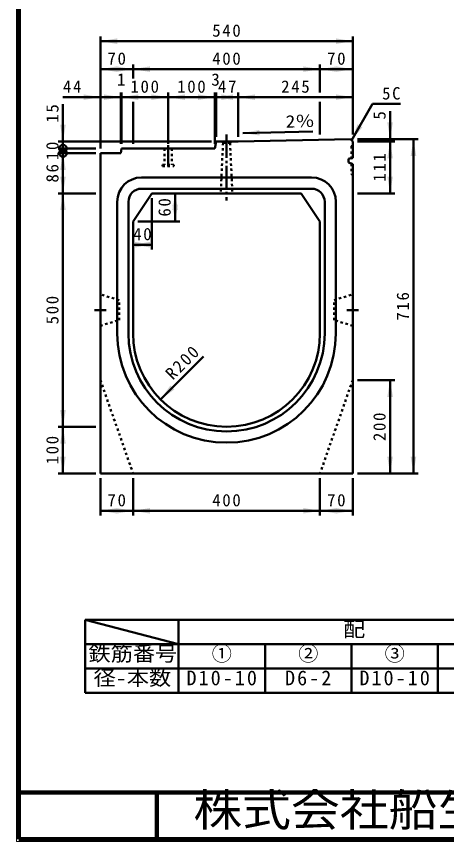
# Model space of a CAD drawing. Units: millimetres, scale not verified. Extents: x 100 to 4105, y 100 to 2870.
# Drawn here: x 100 to 1020, y 100 to 1867 of the extents above; entities that cross this region are included whole.
import ezdxf
from ezdxf.enums import TextEntityAlignment as Align

# ---------------------------------------------------------------- set-up
doc = ezdxf.new("R2010")
doc.units = ezdxf.units.MM
doc.header["$LTSCALE"] = 5
doc.header["$PDMODE"] = 32
doc.header["$PDSIZE"] = 2.5
doc.linetypes.add('USER1', pattern=[2.2, 1, -1.2])
doc.linetypes.add('USER2', pattern=[13.4, 10, -1.2, 1, -1.2])
doc.layers.add('V-nasSTD', color=7, linetype='Continuous', lineweight=35)
doc.styles.add('ＭＳ ゴシック', font='')
doc.styles.get('ＭＳ ゴシック').set_extended_font_data('MS Gothic')

msp = doc.modelspace()

# ---------------------------------------------------------------- hatches: boundary and pattern name
at = {"layer": 'V-nasSTD'}
for points in [[(315.422, 1820.397), (279.422, 1814.397), (315.422, 1808.397)], [(783.422, 1808.397), (819.422, 1814.397), (783.422, 1820.397)], [(315.422, 1760.397), (279.422, 1754.397), (315.422, 1748.397)], [(313.422, 1748.397), (349.422, 1754.397), (313.422, 1760.397)], [(385.422, 1760.397), (349.422, 1754.397), (385.422, 1748.397)], [(713.422, 1748.397), (749.422, 1754.397), (713.422, 1760.397)], [(785.422, 1760.397), (749.422, 1754.397), (785.422, 1748.397)], [(783.422, 1748.397), (819.422, 1754.397), (783.422, 1760.397)], [(243.422, 1688.397), (279.422, 1694.397), (243.422, 1700.397)], [(287.422, 1688.397), (323.422, 1694.397), (287.422, 1700.397)], [(360.422, 1700.397), (324.422, 1694.397), (360.422, 1688.397)], [(388.422, 1688.397), (424.422, 1694.397), (388.422, 1700.397)], [(460.422, 1700.397), (424.422, 1694.397), (460.422, 1688.397)], [(488.422, 1688.397), (524.422, 1694.397), (488.422, 1700.397)], [(563.422, 1700.397), (527.422, 1694.397), (563.422, 1688.397)], [(538.422, 1688.397), (574.422, 1694.397), (538.422, 1700.397)], [(610.422, 1700.397), (574.422, 1694.397), (610.422, 1688.397)], [(783.422, 1688.397), (819.422, 1694.397), (783.422, 1700.397)], [(205.422, 1635.397), (199.422, 1599.397), (193.422, 1635.397)], [(829.726, 1636.074), (816.922, 1601.897), (840.119, 1630.074)], [(893.422, 1640.397), (899.422, 1604.397), (905.422, 1640.397)], [(619.904, 1624.361), (584.037, 1617.612), (620.154, 1612.363)], [(905.422, 1563.397), (899.422, 1599.397), (893.422, 1563.397)], [(955.422, 1568.397), (949.422, 1604.397), (943.422, 1568.397)], [(205.422, 1538.397), (199.422, 1574.397), (193.422, 1538.397)], [(193.422, 1524.397), (199.422, 1488.397), (205.422, 1524.397)], [(893.422, 1524.397), (899.422, 1488.397), (905.422, 1524.397)], [(205.422, 1452.397), (199.422, 1488.397), (193.422, 1452.397)], [(445.422, 1452.397), (439.422, 1488.397), (433.422, 1452.397)], [(433.422, 1464.397), (439.422, 1428.397), (445.422, 1464.397)], [(385.422, 1384.397), (349.422, 1378.397), (385.422, 1372.397)], [(353.422, 1372.397), (389.422, 1378.397), (353.422, 1384.397)], [(905.422, 1052.397), (899.422, 1088.397), (893.422, 1052.397)], [(429.214, 1076.674), (408.001, 1046.975), (437.7, 1068.189)], [(193.422, 1024.397), (199.422, 988.397), (205.422, 1024.397)], [(205.422, 952.397), (199.422, 988.397), (193.422, 952.397)], [(193.422, 924.397), (199.422, 888.397), (205.422, 924.397)], [(893.422, 924.397), (899.422, 888.397), (905.422, 924.397)], [(943.422, 924.397), (949.422, 888.397), (955.422, 924.397)], [(315.422, 814.397), (279.422, 808.397), (315.422, 802.397)], [(313.422, 802.397), (349.422, 808.397), (313.422, 814.397)], [(385.422, 814.397), (349.422, 808.397), (385.422, 802.397)], [(713.422, 802.397), (749.422, 808.397), (713.422, 814.397)], [(785.422, 814.397), (749.422, 808.397), (785.422, 802.397)], [(783.422, 802.397), (819.422, 808.397), (783.422, 814.397)]]:
    msp.add_hatch(color=256, dxfattribs=at).paths.add_polyline_path(points)

# ---------------------------------------------------------------- linework, layer by layer
at = {"layer": 'V-nasSTD', "lineweight": 100}
for p, q in [((105, 2865), (105, 105)), ((105, 205), (4100, 205)), ((400, 205), (400, 105)), ((105, 105), (4100, 105))]:
    msp.add_line(p, q, dxfattribs=at)
at = {"layer": 'V-nasSTD', "lineweight": 50}
for p, q in [((279.422, 1584.397), (279.422, 1824.397)), ((819.422, 1614.397), (819.422, 1824.397)), ((279.422, 1814.397), (819.422, 1814.397)), ((279.422, 1754.397), (349.422, 1754.397)), ((349.422, 1734.397), (349.422, 1764.397)), ((349.422, 1754.397), (749.422, 1754.397)), ((749.422, 1704.397), (749.422, 1764.397)), ((749.422, 1754.397), (819.422, 1754.397)), ((323.422, 1594.397), (323.422, 1704.397)), ((324.422, 1594.397), (324.422, 1704.397)), ((424.422, 1594.397), (424.422, 1704.397)), ((524.422, 1594.397), (524.422, 1704.397)), ((527.422, 1609.397), (527.422, 1704.397)), ((574.422, 1609.397), (574.422, 1704.397)), ((199.422, 1694.397), (279.422, 1694.397)), ((199.422, 1679.397), (199.422, 1599.397)), ((279.422, 1694.397), (323.422, 1694.397)), ((323.422, 1694.397), (324.422, 1694.397)), ((324.422, 1694.397), (424.422, 1694.397)), ((349.422, 1684.397), (349.422, 1594.397)), ((424.422, 1694.397), (524.422, 1694.397)), ((524.422, 1694.397), (527.422, 1694.397)), ((527.422, 1694.397), (574.422, 1694.397)), ((574.422, 1694.397), (819.422, 1694.397)), ((749.422, 1684.397), (749.422, 1614.397)), ((861.922, 1679.839), (816.922, 1601.897)), ((861.922, 1679.839), (921.922, 1679.839)), ((899.422, 1664.397), (899.422, 1604.397)), ((584.037, 1617.612), (734.004, 1620.736)), ((517.422, 1599.397), (189.422, 1599.397)), ((199.422, 1599.397), (199.422, 1584.397)), ((527.422, 1599.397), (524.422, 1584.397)), ((527.422, 1599.397), (574.422, 1599.397)), ((574.422, 1599.397), (814.422, 1604.397)), ((814.422, 1604.397), (819.422, 1599.397)), ((819.422, 1599.397), (819.422, 1564.412)), ((829.422, 1604.397), (959.422, 1604.397)), ((829.422, 1599.397), (909.422, 1599.397)), ((899.422, 1599.397), (899.422, 1604.397)), ((899.422, 1488.397), (899.422, 1599.397)), ((949.422, 888.397), (949.422, 1604.397)), ((269.422, 1584.397), (189.422, 1584.397)), ((269.422, 1574.397), (189.422, 1574.397)), ((199.422, 1584.397), (199.422, 1574.397)), ((199.422, 1488.397), (199.422, 1574.397)), ((279.422, 888.397), (279.422, 1574.397)), ((279.422, 1574.397), (323.422, 1574.397)), ((324.422, 1584.397), (323.422, 1574.397)), ((524.422, 1584.397), (324.422, 1584.397)), ((810.422, 1562.397), (819.422, 1564.412)), ((810.422, 1554.397), (810.422, 1562.397)), ((810.422, 1554.397), (819.422, 1551.039)), ((819.422, 888.397), (819.422, 1551.039)), ((367.422, 1522.397), (731.422, 1522.397)), ((269.422, 1488.397), (189.422, 1488.397)), ((199.422, 988.397), (199.422, 1488.397)), ((389.422, 1488.397), (349.422, 1428.397)), ((367.422, 1498.397), (731.422, 1498.397)), ((389.422, 1488.397), (709.422, 1488.397)), ((439.422, 1428.397), (439.422, 1488.397)), ((536.922, 1488.397), (561.922, 1488.397)), ((709.422, 1488.397), (749.422, 1428.397)), ((829.422, 1488.397), (909.422, 1488.397)), ((315.422, 1438.397), (315.422, 1470.397)), ((339.422, 1438.397), (339.422, 1470.397)), ((389.422, 1478.397), (389.422, 1368.397)), ((759.422, 1470.397), (759.422, 1438.397)), ((783.422, 1470.397), (783.422, 1438.397)), ((315.422, 1188.397), (315.422, 1438.397)), ((339.422, 1188.397), (339.422, 1438.397)), ((759.422, 1438.397), (759.422, 1188.397)), ((783.422, 1438.397), (783.422, 1188.397)), ((349.422, 1428.397), (349.422, 1188.397)), ((359.422, 1428.397), (449.422, 1428.397)), ((749.422, 1428.397), (749.422, 1188.397)), ((349.422, 1378.397), (389.422, 1378.397)), ((408.001, 1046.975), (499.925, 1138.899)), ((829.422, 1088.397), (909.422, 1088.397)), ((899.422, 888.397), (899.422, 1088.397)), ((269.422, 988.397), (189.422, 988.397)), ((199.422, 888.397), (199.422, 988.397)), ((269.422, 888.397), (189.422, 888.397)), ((279.422, 888.397), (819.422, 888.397)), ((829.422, 888.397), (959.422, 888.397)), ((279.422, 878.397), (279.422, 798.397)), ((349.422, 878.397), (349.422, 798.397)), ((749.422, 878.397), (749.422, 798.397)), ((819.422, 878.397), (819.422, 798.397)), ((279.422, 808.397), (349.422, 808.397)), ((349.422, 808.397), (749.422, 808.397)), ((749.422, 808.397), (819.422, 808.397)), ((246.803, 574.682), (246.803, 522.682)), ((446.803, 574.682), (246.803, 574.682)), ((246.803, 574.682), (446.803, 522.682)), ((446.803, 522.682), (446.803, 574.682)), ((631.803, 574.682), (446.803, 574.682)), ((816.803, 574.682), (631.803, 574.682)), ((1001.803, 574.682), (816.803, 574.682)), ((1186.803, 574.682), (1001.803, 574.682)), ((246.803, 522.682), (411.803, 522.682)), ((246.803, 522.682), (246.803, 470.682)), ((446.803, 522.682), (246.803, 522.682)), ((446.803, 522.682), (631.803, 522.682)), ((446.803, 470.682), (446.803, 522.682)), ((446.803, 522.682), (446.803, 470.682)), ((631.803, 522.682), (816.803, 522.682)), ((631.803, 470.682), (631.803, 522.682)), ((631.803, 522.682), (631.803, 470.682)), ((816.803, 522.682), (1001.803, 522.682)), ((816.803, 470.682), (816.803, 522.682)), ((816.803, 522.682), (816.803, 470.682)), ((1001.803, 470.682), (1001.803, 522.682)), ((1001.803, 522.682), (1001.803, 470.682)), ((1186.803, 522.682), (1001.803, 522.682)), ((246.803, 470.682), (246.803, 418.682)), ((446.803, 470.682), (246.803, 470.682)), ((446.803, 470.682), (631.803, 470.682)), ((446.803, 418.682), (446.803, 470.682)), ((446.803, 470.682), (446.803, 418.682)), ((631.803, 470.682), (816.803, 470.682)), ((631.803, 418.682), (631.803, 470.682)), ((631.803, 470.682), (631.803, 418.682)), ((816.803, 470.682), (1001.803, 470.682)), ((816.803, 418.682), (816.803, 470.682)), ((816.803, 470.682), (816.803, 418.682)), ((1001.803, 418.682), (1001.803, 470.682)), ((1001.803, 470.682), (1001.803, 418.682)), ((1001.803, 470.682), (1186.803, 470.682)), ((246.803, 418.682), (446.803, 418.682)), ((446.803, 418.682), (631.803, 418.682)), ((631.803, 418.682), (816.803, 418.682)), ((816.803, 418.682), (1001.803, 418.682)), ((1001.803, 418.682), (1186.803, 418.682))]:
    msp.add_line(p, q, dxfattribs=at)
at = {"layer": 'V-nasSTD', "linetype": 'USER2', "lineweight": 50}
for p, q in [((549.422, 1614.397), (549.422, 1473.397)), ((424.422, 1591.397), (424.422, 1546.397)), ((291.922, 1238.397), (266.922, 1238.397)), ((806.922, 1238.397), (831.922, 1238.397))]:
    msp.add_line(p, q, dxfattribs=at)
at = {"layer": 'V-nasSTD', "linetype": 'USER1', "lineweight": 50}
for p, q in [((541.922, 1596.397), (536.922, 1488.397)), ((541.922, 1596.397), (538.922, 1599.397)), ((538.922, 1599.397), (559.922, 1599.397)), ((541.922, 1596.397), (556.922, 1596.397)), ((556.922, 1596.397), (559.922, 1599.397)), ((556.922, 1596.397), (561.922, 1488.397)), ((817.122, 1589.397), (819.422, 1591.697)), ((416.422, 1584.397), (416.422, 1549.397)), ((432.422, 1584.397), (432.422, 1549.397)), ((817.122, 1589.397), (817.122, 1563.897)), ((412.422, 1549.397), (436.422, 1549.397)), ((412.422, 1549.397), (412.422, 1546.397)), ((412.422, 1546.397), (436.422, 1546.397)), ((436.422, 1549.397), (436.422, 1546.397)), ((817.122, 1551.897), (817.122, 1529.397)), ((817.122, 1529.397), (819.422, 1527.097)), ((319.422, 1259.897), (279.422, 1271.897)), ((279.422, 1271.897), (279.422, 1204.897)), ((319.422, 1216.897), (319.422, 1259.897)), ((779.422, 1259.897), (819.422, 1271.897)), ((779.422, 1216.897), (779.422, 1259.897)), ((819.422, 1271.897), (819.422, 1204.897)), ((279.422, 1204.897), (319.422, 1216.897)), ((819.422, 1204.897), (779.422, 1216.897)), ((279.422, 1088.397), (349.422, 888.397)), ((819.422, 1088.397), (749.422, 888.397))]:
    msp.add_line(p, q, dxfattribs=at)
at = {"layer": 'V-nasSTD', "lineweight": 13}
msp.add_lwpolyline([(100, 100), (100, 2870), (4105, 2870), (4105, 100)], close=True, dxfattribs=at)
at = {"layer": 'V-nasSTD', "lineweight": 50}
for centre in [(199.422, 1584.397), (199.422, 1574.397)]:
    msp.add_circle(centre, 8, dxfattribs=at)
for centre, radius, start, end in [((367.422, 1470.397), 52, 90, 180), ((731.422, 1470.397), 52, 0, 90), ((367.422, 1470.397), 28, 90, 180), ((731.422, 1470.397), 28, 0, 90), ((549.422, 1188.397), 234, 180, 270), ((549.422, 1188.397), 210, 180, 270), ((549.422, 1188.397), 200, 180, 270), ((549.422, 1188.397), 200, 270, 0), ((549.422, 1188.397), 210, 270, 0), ((549.422, 1188.397), 234, 270, 0)]:
    msp.add_arc(centre, radius, start, end, dxfattribs=at)
at = {"layer": 'V-nasSTD'}
for p in [(817.122, 1563.897), (817.122, 1551.897)]:
    msp.add_point(p, dxfattribs=at)

# ---------------------------------------------------------------- texts
at = {"layer": 'V-nasSTD', "style": 'ＭＳ ゴシック'}
for s, height, p in [('1', 26.39, (314.922, 1745.397)), ('3', 26.39, (516.922, 1745.397)), ('①', 31.67, (517.703, 518.282)), ('②', 31.67, (702.703, 518.282)), ('③', 31.67, (887.703, 518.282))]:
    msp.add_text(s, height=height, dxfattribs=at).set_placement(p, align=Align.TOP_LEFT)
msp.add_text('5', height=26.39, rotation=90, dxfattribs=at).set_placement((863.422, 1646.397), align=Align.TOP_LEFT)
at = {"layer": 'V-nasSTD', "style": 'ＭＳ ゴシック', "width": 1.15}
msp.add_text('2％', height=26.39, rotation=1.193, dxfattribs=at).set_placement((675.667, 1655.529), align=Align.TOP_LEFT)
at = {"layer": 'V-nasSTD', "style": 'ＭＳ ゴシック', "width": 1.1}
for s, height, p in [('配\u3000\u3000\u3000\u3000   \u3000筋', 31.67, (798.763, 570.282)), ('鉄筋番号', 31.67, (253.923, 518.282)), ('径-本数', 31.67, (264.723, 466.282)), ('株式会社船生コンクリート工業', 69.65, (478.279, 202.55))]:
    msp.add_text(s, height=height, dxfattribs=at).set_placement(p, align=Align.TOP_LEFT)
at = {"layer": 'V-nasSTD', "attachment_point": 1, "style": 'ＭＳ ゴシック'}
for s, insert, char_height in [('\\T1.2;540', (518.822, 1850.397), 26.39), ('\\T1.2;70', (294.622, 1790.397), 26.39), ('\\T1.2;400', (518.822, 1790.397), 26.39), ('\\T1.2;70', (764.622, 1790.397), 26.39), ('\\T1.2;44', (199.422, 1730.397), 26.39), ('\\T1.2;100', (343.822, 1730.397), 26.39), ('\\T1.2;100', (443.822, 1730.397), 26.39), ('\\T1.2;47', (531.122, 1730.397), 26.39), ('\\T1.2;245', (666.322, 1730.397), 26.39), ('\\T1.2;5C', (882.322, 1715.839), 26.39), ('\\T1.2;40', (349.622, 1414.397), 26.39), ('\\T1.2;70', (294.622, 844.397), 26.39), ('\\T1.2;400', (518.822, 844.397), 26.39), ('\\T1.2;70', (764.622, 844.397), 26.39), ('\\T1.2;D10-10', (463.703, 466.282), 31.67), ('\\T1.2;D6-2', (674.623, 466.282), 31.67), ('\\T1.2;D10-10', (833.703, 466.282), 31.67)]:
    msp.add_mtext(s, dxfattribs=dict(at, insert=insert, char_height=char_height))
at = {"layer": 'V-nasSTD', "char_height": 26.39, "attachment_point": 1, "style": 'ＭＳ ゴシック'}
for s, insert, rotation in [('\\T1.2;15', (163.422, 1639.797), 90), ('\\T1.2;10', (163.422, 1559.597), 90), ('\\T1.2;111', (863.422, 1513.297), 90), ('\\T1.2;86', (163.422, 1511.597), 90), ('\\T1.2;60', (403.422, 1438.597), 90), ('\\T1.2;716', (913.422, 1215.797), 90), ('\\T1.2;500', (163.422, 1207.797), 90), ('\\T1.2;R200', (415.921, 1105.807), 45), ('\\T1.2;200', (863.422, 957.797), 90), ('\\T1.2;100', (163.422, 907.797), 90)]:
    msp.add_mtext(s, dxfattribs=dict(at, insert=insert, rotation=rotation))

doc.saveas('drawing.dxf')
